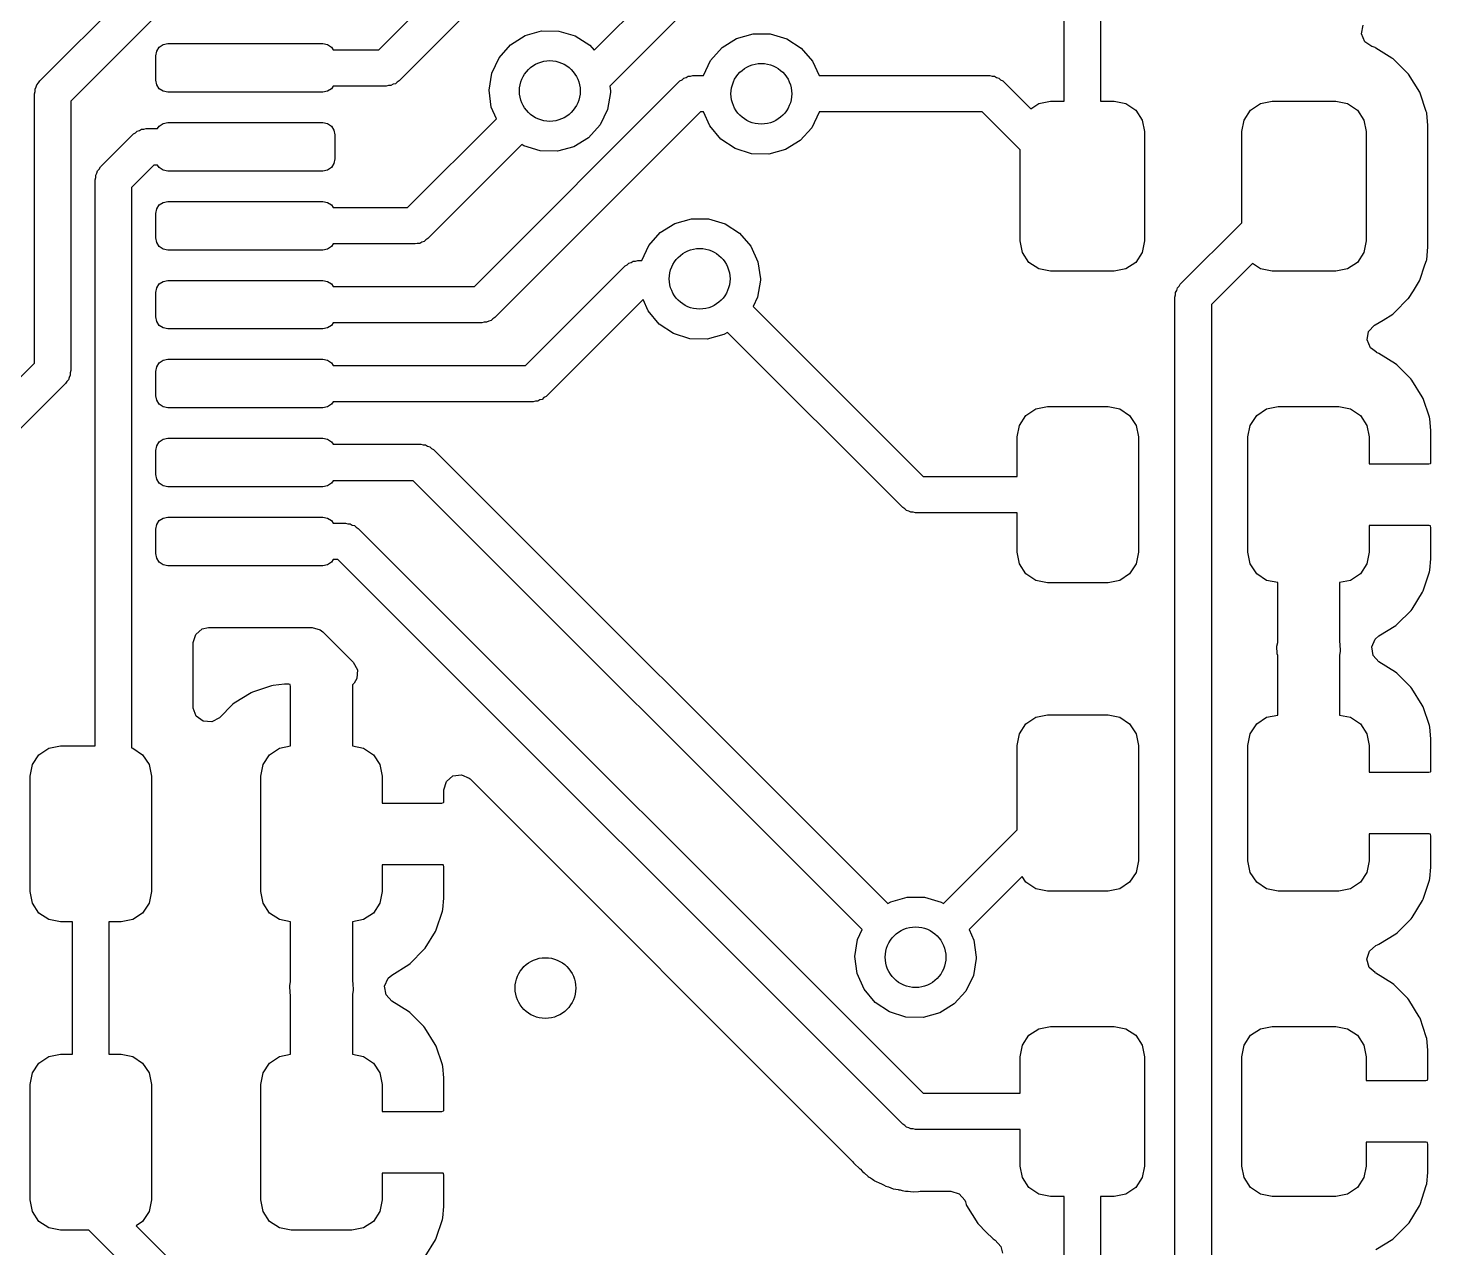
# Model space of a CAD drawing. Extents: x 64 to 233, y -134 to -59.
# Drawn here: x 166.68 to 178.23, y -124.06 to -114.01 of the extents above; entities that cross this region are included whole.
import ezdxf

# ---------------------------------------------------------------- set-up
doc = ezdxf.new("R2010")
doc.units = 0
doc.layers.add('BLACK', color=7, linetype='CONTINUOUS')

msp = doc.modelspace()

# ---------------------------------------------------------------- linework, layer by layer
at = {"layer": 'BLACK', "linetype": 'CONTINUOUS'}
for p, q in [((171.342, -114.196), (174.826, -110.712)), ((175.014, -110.949), (171.472, -114.49)), ((169.569, -114.191), (170.328, -113.432)), ((175.213, -114.616), (175.213, -113.476)), ((175.513, -113.476), (175.513, -114.616)), ((166.778, -114.448), (167.641, -113.585)), ((170.496, -113.688), (169.737, -114.447)), ((167.778, -113.872), (167.034, -114.616)), ((177.662, -114.059), (177.675, -113.989)), ((170.654, -114.15), (170.774, -114.075)), ((170.774, -114.075), (170.91, -114.036)), ((170.91, -114.036), (171.052, -114.037)), ((171.052, -114.037), (171.188, -114.077)), ((171.188, -114.077), (171.307, -114.154)), ((172.396, -114.173), (172.516, -114.098)), ((172.516, -114.098), (172.652, -114.059)), ((172.652, -114.059), (172.794, -114.059)), ((172.794, -114.059), (172.93, -114.1)), ((172.93, -114.1), (173.049, -114.177)), ((177.689, -114.125), (177.662, -114.059)), ((177.748, -114.165), (177.689, -114.125)), ((167.733, -114.241), (167.741, -114.203)), ((167.733, -114.441), (167.733, -114.241)), ((167.741, -114.203), (167.762, -114.17)), ((167.762, -114.17), (167.795, -114.149)), ((167.795, -114.149), (167.833, -114.141)), ((167.833, -114.141), (169.108, -114.141)), ((169.108, -114.141), (169.146, -114.149)), ((169.146, -114.149), (169.179, -114.17)), ((169.179, -114.17), (169.193, -114.191)), ((169.193, -114.191), (169.569, -114.191)), ((170.56, -114.257), (170.654, -114.15)), ((171.307, -114.154), (171.342, -114.196)), ((172.302, -114.279), (172.396, -114.173)), ((173.049, -114.177), (173.141, -114.285)), ((177.757, -114.168), (177.748, -114.165)), ((177.774, -114.174), (177.757, -114.168)), ((177.78, -114.178), (177.774, -114.174)), ((177.913, -114.26), (177.78, -114.178)), ((177.78, -114.178), (177.78, -114.178)), ((170.5, -114.385), (170.56, -114.257)), ((172.244, -114.404), (172.302, -114.279)), ((173.141, -114.285), (173.196, -114.404)), ((177.924, -114.267), (177.913, -114.26)), ((178.049, -114.392), (177.924, -114.267)), ((166.749, -114.498), (166.754, -114.479)), ((166.754, -114.479), (166.768, -114.465)), ((166.768, -114.465), (166.778, -114.448)), ((167.741, -114.479), (167.733, -114.441)), ((167.762, -114.512), (167.741, -114.479)), ((169.687, -114.476), (169.67, -114.486)), ((169.706, -114.471), (169.687, -114.476)), ((169.72, -114.457), (169.706, -114.471)), ((169.737, -114.447), (169.72, -114.457)), ((170.357, -116.141), (172.05, -114.448)), ((170.478, -114.525), (170.5, -114.385)), ((172.05, -114.448), (172.067, -114.438)), ((172.067, -114.438), (172.081, -114.424)), ((172.081, -114.424), (172.1, -114.419)), ((172.1, -114.419), (172.118, -114.409)), ((172.118, -114.409), (172.137, -114.409)), ((172.137, -114.409), (172.156, -114.404)), ((172.156, -114.404), (172.244, -114.404)), ((173.196, -114.404), (174.601, -114.404)), ((174.601, -114.404), (174.621, -114.409)), ((174.621, -114.409), (174.64, -114.409)), ((174.64, -114.409), (174.657, -114.419)), ((174.657, -114.419), (174.677, -114.424)), ((174.677, -114.424), (174.69, -114.438)), ((174.69, -114.438), (174.708, -114.448)), ((174.708, -114.448), (174.939, -114.679)), ((178.143, -114.542), (178.049, -114.392)), ((166.734, -114.554), (166.739, -114.535)), ((166.734, -116.772), (166.734, -114.554)), ((166.739, -114.515), (166.749, -114.498)), ((166.739, -114.535), (166.739, -114.515)), ((167.795, -114.533), (167.762, -114.512)), ((167.833, -114.541), (167.795, -114.533)), ((169.108, -114.541), (167.833, -114.541)), ((169.146, -114.533), (169.108, -114.541)), ((169.179, -114.512), (169.146, -114.533)), ((169.193, -114.491), (169.179, -114.512)), ((169.631, -114.491), (169.193, -114.491)), ((169.65, -114.486), (169.631, -114.491)), ((169.67, -114.486), (169.65, -114.486)), ((170.496, -114.665), (170.478, -114.525)), ((171.478, -114.543), (171.454, -114.683)), ((171.472, -114.49), (171.478, -114.531)), ((171.478, -114.531), (171.478, -114.543)), ((178.145, -114.549), (178.143, -114.542)), ((178.195, -114.7), (178.145, -114.549)), ((167.034, -114.616), (167.034, -116.834)), ((170.538, -114.759), (170.496, -114.665)), ((172.219, -114.704), (170.525, -116.397)), ((171.454, -114.683), (171.393, -114.811)), ((172.245, -114.704), (172.219, -114.704)), ((172.296, -114.818), (172.245, -114.704)), ((173.196, -114.706), (173.135, -114.834)), ((173.197, -114.704), (173.196, -114.706)), ((174.539, -114.704), (173.197, -114.704)), ((174.851, -115.016), (174.539, -114.704)), ((174.939, -114.679), (175.005, -114.635)), ((175.005, -114.635), (175.101, -114.616)), ((175.101, -114.616), (175.213, -114.616)), ((175.513, -114.616), (175.626, -114.616)), ((175.626, -114.616), (175.722, -114.635)), ((175.722, -114.635), (175.803, -114.689)), ((175.803, -114.689), (175.857, -114.77)), ((176.695, -114.77), (176.749, -114.689)), ((176.749, -114.689), (176.83, -114.635)), ((176.83, -114.635), (176.926, -114.616)), ((176.926, -114.616), (177.451, -114.616)), ((177.451, -114.616), (177.547, -114.635)), ((177.547, -114.635), (177.628, -114.689)), ((177.628, -114.689), (177.682, -114.77)), ((178.199, -114.71), (178.195, -114.7)), ((178.199, -114.717), (178.199, -114.71)), ((167.748, -114.841), (167.762, -114.82)), ((167.762, -114.82), (167.795, -114.799)), ((167.795, -114.799), (167.833, -114.791)), ((167.833, -114.791), (169.108, -114.791)), ((169.108, -114.791), (169.146, -114.799)), ((169.146, -114.799), (169.179, -114.82)), ((169.179, -114.82), (169.2, -114.853)), ((169.806, -115.491), (170.538, -114.759)), ((171.393, -114.811), (171.297, -114.916)), ((172.387, -114.927), (172.296, -114.818)), ((175.857, -114.77), (175.876, -114.866)), ((176.676, -114.866), (176.695, -114.77)), ((177.682, -114.77), (177.701, -114.866)), ((178.209, -114.812), (178.199, -114.717)), ((178.199, -114.717), (178.199, -114.717)), ((178.209, -114.816), (178.209, -114.812)), ((178.209, -115.816), (178.209, -114.816)), ((167.277, -115.157), (167.549, -114.885)), ((167.549, -114.885), (167.566, -114.875)), ((167.566, -114.875), (167.58, -114.861)), ((167.58, -114.861), (167.599, -114.856)), ((167.599, -114.856), (167.617, -114.846)), ((167.617, -114.846), (167.636, -114.846)), ((167.636, -114.846), (167.655, -114.841)), ((167.655, -114.841), (167.748, -114.841)), ((169.2, -114.853), (169.208, -114.891)), ((169.208, -114.891), (169.208, -115.091)), ((171.297, -114.916), (171.177, -114.99)), ((172.505, -115.005), (172.387, -114.927)), ((173.039, -114.939), (172.919, -115.013)), ((173.135, -114.834), (173.039, -114.939)), ((175.876, -114.866), (175.876, -115.766)), ((176.676, -115.616), (176.676, -114.866)), ((177.701, -114.866), (177.701, -115.766)), ((170.748, -114.973), (169.974, -115.747)), ((170.763, -114.982), (170.748, -114.973)), ((170.898, -115.025), (170.763, -114.982)), ((171.04, -115.027), (170.898, -115.025)), ((171.177, -114.99), (171.04, -115.027)), ((172.64, -115.048), (172.505, -115.005)), ((172.782, -115.05), (172.64, -115.048)), ((172.919, -115.013), (172.782, -115.05)), ((174.851, -115.766), (174.851, -115.016)), ((167.254, -115.188), (167.268, -115.174)), ((167.268, -115.174), (167.277, -115.157)), ((167.718, -115.141), (167.533, -115.325)), ((167.748, -115.141), (167.718, -115.141)), ((167.762, -115.162), (167.748, -115.141)), ((167.795, -115.183), (167.762, -115.162)), ((169.179, -115.162), (169.146, -115.183)), ((169.2, -115.129), (169.179, -115.162)), ((169.208, -115.091), (169.2, -115.129)), ((167.233, -115.263), (167.239, -115.244)), ((167.233, -119.925), (167.233, -115.263)), ((167.239, -115.224), (167.248, -115.207)), ((167.239, -115.244), (167.239, -115.224)), ((167.248, -115.207), (167.254, -115.188)), ((167.833, -115.191), (167.795, -115.183)), ((169.108, -115.191), (167.833, -115.191)), ((169.146, -115.183), (169.108, -115.191)), ((167.533, -115.325), (167.533, -119.942)), ((167.733, -115.541), (167.741, -115.503)), ((167.741, -115.503), (167.762, -115.47)), ((167.762, -115.47), (167.795, -115.449)), ((167.795, -115.449), (167.833, -115.441)), ((167.833, -115.441), (169.108, -115.441)), ((169.108, -115.441), (169.146, -115.449)), ((169.146, -115.449), (169.179, -115.47)), ((169.179, -115.47), (169.193, -115.491)), ((169.193, -115.491), (169.806, -115.491)), ((167.733, -115.741), (167.733, -115.541)), ((171.888, -115.697), (172.008, -115.622)), ((172.008, -115.622), (172.144, -115.583)), ((172.144, -115.583), (172.286, -115.583)), ((172.286, -115.583), (172.422, -115.624)), ((172.422, -115.624), (172.541, -115.701)), ((176.17, -116.122), (176.676, -115.616)), ((167.741, -115.779), (167.733, -115.741)), ((169.974, -115.747), (169.957, -115.757)), ((171.794, -115.803), (171.888, -115.697)), ((172.541, -115.701), (172.633, -115.809)), ((167.762, -115.812), (167.741, -115.779)), ((167.795, -115.833), (167.762, -115.812)), ((167.833, -115.841), (167.795, -115.833)), ((169.108, -115.841), (167.833, -115.841)), ((169.146, -115.833), (169.108, -115.841)), ((169.179, -115.812), (169.146, -115.833)), ((169.193, -115.791), (169.179, -115.812)), ((169.868, -115.791), (169.193, -115.791)), ((169.887, -115.786), (169.868, -115.791)), ((169.907, -115.786), (169.887, -115.786)), ((169.924, -115.776), (169.907, -115.786)), ((169.943, -115.771), (169.924, -115.776)), ((169.957, -115.757), (169.943, -115.771)), ((171.736, -115.928), (171.794, -115.803)), ((172.633, -115.809), (172.692, -115.938)), ((174.87, -115.862), (174.851, -115.766)), ((174.924, -115.943), (174.87, -115.862)), ((175.857, -115.862), (175.803, -115.943)), ((175.876, -115.766), (175.857, -115.862)), ((177.682, -115.862), (177.628, -115.943)), ((177.701, -115.766), (177.682, -115.862)), ((178.199, -115.921), (178.209, -115.816)), ((170.779, -116.791), (171.598, -115.972)), ((171.598, -115.972), (171.615, -115.962)), ((171.615, -115.962), (171.629, -115.948)), ((171.629, -115.948), (171.648, -115.943)), ((171.648, -115.943), (171.665, -115.933)), ((171.665, -115.933), (171.685, -115.933)), ((171.685, -115.933), (171.704, -115.928)), ((171.704, -115.928), (171.736, -115.928)), ((172.692, -115.938), (172.712, -116.078)), ((175.005, -115.997), (174.924, -115.943)), ((175.803, -115.943), (175.722, -115.997)), ((176.764, -115.953), (176.426, -116.291)), ((176.83, -115.997), (176.764, -115.953)), ((177.628, -115.943), (177.547, -115.997)), ((178.143, -116.089), (178.185, -115.963)), ((178.185, -115.963), (178.197, -115.927)), ((178.197, -115.927), (178.199, -115.921)), ((178.197, -115.927), (178.197, -115.927)), ((167.762, -116.12), (167.795, -116.099)), ((167.795, -116.099), (167.833, -116.091)), ((167.833, -116.091), (169.108, -116.091)), ((169.108, -116.091), (169.146, -116.099)), ((169.146, -116.099), (169.179, -116.12)), ((172.712, -116.09), (172.688, -116.23)), ((172.712, -116.078), (172.712, -116.09)), ((175.101, -116.016), (175.005, -115.997)), ((175.626, -116.016), (175.101, -116.016)), ((175.722, -115.997), (175.626, -116.016)), ((176.926, -116.016), (176.83, -115.997)), ((177.451, -116.016), (176.926, -116.016)), ((177.547, -115.997), (177.451, -116.016)), ((178.089, -116.176), (178.139, -116.095)), ((178.139, -116.095), (178.143, -116.089)), ((178.139, -116.095), (178.139, -116.095)), ((167.733, -116.191), (167.741, -116.153)), ((167.733, -116.391), (167.733, -116.191)), ((167.741, -116.153), (167.762, -116.12)), ((169.179, -116.12), (169.193, -116.141)), ((169.193, -116.141), (170.357, -116.141)), ((176.126, -116.228), (176.131, -116.209)), ((176.131, -116.19), (176.141, -116.173)), ((176.131, -116.209), (176.131, -116.19)), ((176.141, -116.173), (176.146, -116.153)), ((176.146, -116.153), (176.16, -116.14)), ((176.16, -116.14), (176.17, -116.122)), ((178.05, -116.239), (178.089, -116.176)), ((171.746, -116.248), (170.947, -117.047)), ((171.788, -116.342), (171.746, -116.248)), ((172.688, -116.23), (172.652, -116.306)), ((172.652, -116.306), (174.052, -117.706)), ((176.126, -124.563), (176.126, -116.228)), ((176.426, -116.291), (176.426, -124.501)), ((177.937, -116.353), (178.045, -116.244)), ((178.045, -116.244), (178.05, -116.239)), ((167.741, -116.429), (167.733, -116.391)), ((167.762, -116.462), (167.741, -116.429)), ((169.193, -116.441), (169.179, -116.462)), ((170.419, -116.441), (169.193, -116.441)), ((170.438, -116.436), (170.419, -116.441)), ((170.458, -116.436), (170.438, -116.436)), ((170.475, -116.426), (170.458, -116.436)), ((170.494, -116.421), (170.475, -116.426)), ((170.508, -116.407), (170.494, -116.421)), ((170.525, -116.397), (170.508, -116.407)), ((171.879, -116.451), (171.788, -116.342)), ((177.775, -116.458), (177.84, -116.418)), ((177.84, -116.418), (177.919, -116.368)), ((177.919, -116.368), (177.925, -116.364)), ((177.925, -116.364), (177.937, -116.353)), ((167.795, -116.483), (167.762, -116.462)), ((167.833, -116.491), (167.795, -116.483)), ((169.108, -116.491), (167.833, -116.491)), ((169.146, -116.483), (169.108, -116.491)), ((169.179, -116.462), (169.146, -116.483)), ((171.997, -116.529), (171.879, -116.451)), ((172.132, -116.572), (171.997, -116.529)), ((172.411, -116.537), (172.274, -116.574)), ((172.44, -116.519), (172.411, -116.537)), ((173.884, -117.962), (172.44, -116.519)), ((177.708, -116.582), (177.721, -116.512)), ((177.721, -116.512), (177.769, -116.46)), ((177.769, -116.46), (177.772, -116.459)), ((177.772, -116.459), (177.775, -116.458)), ((172.274, -116.574), (172.132, -116.572)), ((177.736, -116.647), (177.708, -116.582)), ((177.786, -116.682), (177.736, -116.647)), ((165.502, -118.004), (166.734, -116.772)), ((167.741, -116.803), (167.762, -116.77)), ((167.762, -116.77), (167.795, -116.749)), ((167.795, -116.749), (167.833, -116.741)), ((167.833, -116.741), (169.108, -116.741)), ((169.108, -116.741), (169.146, -116.749)), ((169.146, -116.749), (169.179, -116.77)), ((169.179, -116.77), (169.193, -116.791)), ((169.193, -116.791), (170.779, -116.791)), ((177.785, -116.684), (177.786, -116.682)), ((177.805, -116.693), (177.785, -116.684)), ((177.943, -116.778), (177.805, -116.693)), ((177.954, -116.787), (177.943, -116.778)), ((178.069, -116.902), (177.954, -116.787)), ((167.014, -116.909), (167, -116.923)), ((167.019, -116.89), (167.014, -116.909)), ((167.029, -116.873), (167.019, -116.89)), ((167.034, -116.834), (167.029, -116.853)), ((167.029, -116.853), (167.029, -116.873)), ((167.733, -116.841), (167.741, -116.803)), ((167.733, -117.041), (167.733, -116.841)), ((178.078, -116.913), (178.069, -116.902)), ((166.99, -116.94), (165.758, -118.172)), ((167, -116.923), (166.99, -116.94)), ((178.163, -117.051), (178.078, -116.913)), ((167.741, -117.079), (167.733, -117.041)), ((167.762, -117.112), (167.741, -117.079)), ((167.795, -117.133), (167.762, -117.112)), ((167.833, -117.141), (167.795, -117.133)), ((169.108, -117.141), (167.833, -117.141)), ((169.146, -117.133), (169.108, -117.141)), ((169.179, -117.112), (169.146, -117.133)), ((169.193, -117.091), (169.179, -117.112)), ((170.841, -117.091), (169.193, -117.091)), ((170.86, -117.086), (170.841, -117.091)), ((170.88, -117.086), (170.86, -117.086)), ((170.897, -117.076), (170.88, -117.086)), ((170.916, -117.071), (170.897, -117.076)), ((170.93, -117.057), (170.916, -117.071)), ((170.947, -117.047), (170.93, -117.057)), ((174.98, -117.15), (175.076, -117.131)), ((175.076, -117.131), (175.576, -117.131)), ((175.576, -117.131), (175.672, -117.15)), ((176.88, -117.15), (176.976, -117.131)), ((176.976, -117.131), (177.476, -117.131)), ((177.476, -117.131), (177.572, -117.15)), ((178.169, -117.064), (178.163, -117.051)), ((178.221, -117.218), (178.169, -117.064)), ((174.845, -117.285), (174.899, -117.204)), ((174.899, -117.204), (174.98, -117.15)), ((175.672, -117.15), (175.753, -117.204)), ((175.753, -117.204), (175.807, -117.285)), ((176.745, -117.285), (176.799, -117.204)), ((176.799, -117.204), (176.88, -117.15)), ((177.572, -117.15), (177.653, -117.204)), ((177.653, -117.204), (177.707, -117.285)), ((178.224, -117.232), (178.221, -117.218)), ((178.234, -117.327), (178.224, -117.232)), ((174.826, -117.381), (174.845, -117.285)), ((175.807, -117.285), (175.826, -117.381)), ((176.726, -117.381), (176.745, -117.285)), ((177.707, -117.285), (177.726, -117.381)), ((178.234, -117.334), (178.234, -117.327)), ((178.234, -117.588), (178.234, -117.334)), ((167.733, -117.491), (167.741, -117.453)), ((167.741, -117.453), (167.762, -117.42)), ((167.762, -117.42), (167.795, -117.399)), ((167.795, -117.399), (167.833, -117.391)), ((167.833, -117.391), (169.108, -117.391)), ((169.108, -117.391), (169.146, -117.399)), ((169.146, -117.399), (169.179, -117.42)), ((169.179, -117.42), (169.193, -117.441)), ((169.193, -117.441), (169.915, -117.441)), ((169.915, -117.441), (169.934, -117.446)), ((169.934, -117.446), (169.954, -117.446)), ((169.954, -117.446), (169.971, -117.456)), ((169.971, -117.456), (169.99, -117.461)), ((169.99, -117.461), (170.004, -117.475)), ((170.004, -117.475), (170.021, -117.485)), ((170.021, -117.485), (173.761, -121.225)), ((174.826, -117.706), (174.826, -117.381)), ((175.826, -117.381), (175.826, -118.331)), ((176.726, -118.331), (176.726, -117.381)), ((177.726, -117.381), (177.726, -117.602)), ((167.733, -117.691), (167.733, -117.491)), ((177.726, -117.602), (178.216, -117.602)), ((178.216, -117.602), (178.231, -117.598)), ((178.231, -117.598), (178.232, -117.596)), ((178.232, -117.596), (178.234, -117.588)), ((167.741, -117.729), (167.733, -117.691)), ((174.052, -117.706), (174.826, -117.706)), ((167.762, -117.762), (167.741, -117.729)), ((167.795, -117.783), (167.762, -117.762)), ((167.833, -117.791), (167.795, -117.783)), ((169.108, -117.791), (167.833, -117.791)), ((169.146, -117.783), (169.108, -117.791)), ((169.179, -117.762), (169.146, -117.783)), ((169.193, -117.741), (169.179, -117.762)), ((169.853, -117.741), (169.193, -117.741)), ((173.55, -121.438), (169.853, -117.741)), ((167.762, -118.07), (167.795, -118.049)), ((167.795, -118.049), (167.833, -118.041)), ((167.833, -118.041), (169.108, -118.041)), ((169.108, -118.041), (169.146, -118.049)), ((169.146, -118.049), (169.179, -118.07)), ((173.901, -117.972), (173.884, -117.962)), ((173.915, -117.986), (173.901, -117.972)), ((173.934, -117.991), (173.915, -117.986)), ((173.951, -118.001), (173.934, -117.991)), ((173.971, -118.001), (173.951, -118.001)), ((173.99, -118.006), (173.971, -118.001)), ((174.826, -118.006), (173.99, -118.006)), ((174.826, -118.331), (174.826, -118.006)), ((167.733, -118.141), (167.741, -118.103)), ((167.733, -118.341), (167.733, -118.141)), ((167.741, -118.103), (167.762, -118.07)), ((169.179, -118.07), (169.193, -118.091)), ((169.193, -118.091), (169.295, -118.091)), ((169.295, -118.091), (169.314, -118.096)), ((169.314, -118.096), (169.334, -118.096)), ((169.334, -118.096), (169.351, -118.106)), ((169.351, -118.106), (169.37, -118.111)), ((169.37, -118.111), (169.384, -118.125)), ((169.384, -118.125), (169.401, -118.135)), ((169.401, -118.135), (174.052, -122.786)), ((177.726, -118.11), (177.726, -118.331)), ((178.22, -118.11), (177.726, -118.11)), ((178.228, -118.112), (178.22, -118.11)), ((178.23, -118.113), (178.228, -118.112)), ((178.234, -118.128), (178.23, -118.113)), ((178.234, -118.378), (178.234, -118.128)), ((167.741, -118.379), (167.733, -118.341)), ((167.762, -118.412), (167.741, -118.379)), ((167.795, -118.433), (167.762, -118.412)), ((169.179, -118.412), (169.146, -118.433)), ((169.193, -118.391), (169.179, -118.412)), ((169.233, -118.391), (169.193, -118.391)), ((173.884, -123.042), (169.233, -118.391)), ((174.845, -118.427), (174.826, -118.331)), ((175.826, -118.331), (175.807, -118.427)), ((176.745, -118.427), (176.726, -118.331)), ((177.726, -118.331), (177.707, -118.427)), ((178.224, -118.479), (178.234, -118.385)), ((178.234, -118.385), (178.234, -118.378)), ((167.833, -118.441), (167.795, -118.433)), ((169.108, -118.441), (167.833, -118.441)), ((169.146, -118.433), (169.108, -118.441)), ((174.899, -118.508), (174.845, -118.427)), ((174.98, -118.562), (174.899, -118.508)), ((175.753, -118.508), (175.672, -118.562)), ((175.807, -118.427), (175.753, -118.508)), ((176.799, -118.508), (176.745, -118.427)), ((176.88, -118.562), (176.799, -118.508)), ((177.653, -118.508), (177.572, -118.562)), ((177.707, -118.427), (177.653, -118.508)), ((178.17, -118.647), (178.221, -118.492)), ((178.221, -118.492), (178.224, -118.479)), ((175.076, -118.581), (174.98, -118.562)), ((175.576, -118.581), (175.076, -118.581)), ((175.672, -118.562), (175.576, -118.581)), ((176.972, -118.58), (176.88, -118.562)), ((176.972, -119.075), (176.972, -118.58)), ((177.572, -118.562), (177.48, -118.58)), ((177.48, -118.58), (177.48, -119.071)), ((178.079, -118.798), (178.164, -118.66)), ((178.164, -118.66), (178.17, -118.647)), ((177.955, -118.924), (178.07, -118.809)), ((178.07, -118.809), (178.079, -118.798)), ((168.062, -119.007), (168.116, -118.961)), ((168.116, -118.961), (168.168, -118.95)), ((168.168, -118.95), (168.77, -118.949)), ((168.77, -118.949), (169.02, -118.949)), ((169.02, -118.949), (169.088, -118.97)), ((169.088, -118.97), (169.109, -118.986)), ((169.109, -118.986), (169.36, -119.237)), ((177.805, -119.019), (177.944, -118.933)), ((177.944, -118.933), (177.955, -118.924)), ((168.042, -119.075), (168.062, -119.007)), ((168.042, -119.605), (168.042, -119.075)), ((176.966, -119.105), (176.972, -119.075)), ((176.968, -119.167), (176.966, -119.105)), ((177.48, -119.071), (177.484, -119.085)), ((177.484, -119.085), (177.486, -119.147)), ((177.746, -119.11), (177.774, -119.045)), ((177.774, -119.045), (177.805, -119.019)), ((176.972, -119.181), (176.968, -119.167)), ((176.972, -119.672), (176.972, -119.181)), ((177.486, -119.147), (177.48, -119.177)), ((177.48, -119.177), (177.48, -119.672)), ((177.758, -119.181), (177.746, -119.11)), ((177.805, -119.233), (177.758, -119.181)), ((169.36, -119.237), (169.394, -119.299)), ((169.394, -119.299), (169.389, -119.37)), ((177.943, -119.318), (177.805, -119.233)), ((177.954, -119.327), (177.943, -119.318)), ((178.069, -119.442), (177.954, -119.327)), ((168.685, -119.43), (168.531, -119.482)), ((168.699, -119.427), (168.685, -119.43)), ((168.794, -119.417), (168.699, -119.427)), ((168.801, -119.417), (168.794, -119.417)), ((168.83, -119.417), (168.801, -119.417)), ((168.838, -119.419), (168.83, -119.417)), ((168.84, -119.42), (168.838, -119.419)), ((168.844, -119.435), (168.84, -119.42)), ((168.844, -119.926), (168.844, -119.435)), ((169.354, -119.423), (169.352, -119.431)), ((169.352, -119.431), (169.352, -119.926)), ((169.366, -119.409), (169.354, -119.423)), ((169.389, -119.37), (169.366, -119.409)), ((178.078, -119.453), (178.069, -119.442)), ((168.518, -119.488), (168.38, -119.573)), ((168.531, -119.482), (168.518, -119.488)), ((178.163, -119.591), (178.078, -119.453)), ((168.042, -119.614), (168.042, -119.605)), ((168.067, -119.681), (168.042, -119.614)), ((168.124, -119.723), (168.067, -119.681)), ((168.369, -119.582), (168.257, -119.694)), ((168.38, -119.573), (168.369, -119.582)), ((174.98, -119.69), (175.076, -119.671)), ((175.076, -119.671), (175.576, -119.671)), ((175.576, -119.671), (175.672, -119.69)), ((176.88, -119.69), (176.972, -119.672)), ((177.48, -119.672), (177.572, -119.69)), ((178.169, -119.604), (178.163, -119.591)), ((178.221, -119.758), (178.169, -119.604)), ((168.195, -119.728), (168.124, -119.723)), ((168.257, -119.694), (168.195, -119.728)), ((174.845, -119.825), (174.899, -119.744)), ((174.899, -119.744), (174.98, -119.69)), ((175.672, -119.69), (175.753, -119.744)), ((175.753, -119.744), (175.807, -119.825)), ((176.745, -119.825), (176.799, -119.744)), ((176.799, -119.744), (176.88, -119.69)), ((177.572, -119.69), (177.653, -119.744)), ((177.653, -119.744), (177.707, -119.825)), ((178.224, -119.772), (178.221, -119.758)), ((178.234, -119.867), (178.224, -119.772)), ((174.826, -119.921), (174.845, -119.825)), ((175.807, -119.825), (175.826, -119.921)), ((176.726, -119.921), (176.745, -119.825)), ((177.707, -119.825), (177.726, -119.921)), ((178.234, -119.874), (178.234, -119.867)), ((178.234, -120.128), (178.234, -119.874)), ((166.717, -120.079), (166.771, -119.998)), ((166.771, -119.998), (166.852, -119.944)), ((166.852, -119.944), (166.948, -119.925)), ((166.948, -119.925), (167.233, -119.925)), ((167.533, -119.942), (167.544, -119.944)), ((167.544, -119.944), (167.625, -119.998)), ((167.625, -119.998), (167.679, -120.079)), ((168.617, -120.079), (168.671, -119.998)), ((168.671, -119.998), (168.752, -119.944)), ((168.752, -119.944), (168.844, -119.926)), ((169.352, -119.926), (169.444, -119.944)), ((169.444, -119.944), (169.525, -119.998)), ((169.525, -119.998), (169.579, -120.079)), ((174.826, -120.618), (174.826, -119.921)), ((175.826, -119.921), (175.826, -120.871)), ((176.726, -120.871), (176.726, -119.921)), ((177.726, -119.921), (177.726, -120.142)), ((166.698, -120.175), (166.717, -120.079)), ((167.679, -120.079), (167.698, -120.175)), ((168.598, -120.175), (168.617, -120.079)), ((169.579, -120.079), (169.598, -120.175)), ((177.726, -120.142), (178.216, -120.142)), ((178.216, -120.142), (178.231, -120.138)), ((178.231, -120.138), (178.232, -120.136)), ((178.232, -120.136), (178.234, -120.128)), ((166.698, -121.125), (166.698, -120.175)), ((167.698, -120.175), (167.698, -121.125)), ((168.598, -121.125), (168.598, -120.175)), ((169.598, -120.175), (169.598, -120.396)), ((170.106, -120.287), (170.126, -120.219)), ((170.126, -120.219), (170.18, -120.173)), ((170.18, -120.173), (170.25, -120.163)), ((170.25, -120.163), (170.315, -120.192)), ((170.315, -120.192), (170.321, -120.198)), ((170.321, -120.198), (173.466, -123.344)), ((170.106, -120.382), (170.106, -120.287)), ((169.598, -120.396), (170.088, -120.396)), ((170.088, -120.396), (170.103, -120.392)), ((170.103, -120.392), (170.104, -120.39)), ((170.104, -120.39), (170.106, -120.382)), ((174.219, -121.225), (174.826, -120.618)), ((178.22, -120.65), (177.726, -120.65)), ((177.726, -120.65), (177.726, -120.871)), ((178.228, -120.652), (178.22, -120.65)), ((178.23, -120.653), (178.228, -120.652)), ((178.234, -120.668), (178.23, -120.653)), ((178.234, -120.918), (178.234, -120.668)), ((169.598, -120.904), (169.598, -121.125)), ((170.092, -120.904), (169.598, -120.904)), ((170.1, -120.906), (170.092, -120.904)), ((170.102, -120.907), (170.1, -120.906)), ((170.106, -120.922), (170.102, -120.907)), ((170.106, -121.172), (170.106, -120.922)), ((175.826, -120.871), (175.807, -120.967)), ((176.745, -120.967), (176.726, -120.871)), ((177.726, -120.871), (177.707, -120.967)), ((178.224, -121.019), (178.234, -120.925)), ((178.234, -120.925), (178.234, -120.918)), ((174.868, -121), (174.43, -121.438)), ((174.899, -121.048), (174.868, -121)), ((174.98, -121.102), (174.899, -121.048)), ((175.753, -121.048), (175.672, -121.102)), ((175.807, -120.967), (175.753, -121.048)), ((176.799, -121.048), (176.745, -120.967)), ((176.88, -121.102), (176.799, -121.048)), ((177.653, -121.048), (177.572, -121.102)), ((177.707, -120.967), (177.653, -121.048)), ((178.17, -121.187), (178.221, -121.032)), ((178.221, -121.032), (178.224, -121.019)), ((166.717, -121.221), (166.698, -121.125)), ((167.698, -121.125), (167.679, -121.221)), ((168.617, -121.221), (168.598, -121.125)), ((169.598, -121.125), (169.579, -121.221)), ((170.096, -121.273), (170.106, -121.179)), ((170.106, -121.179), (170.106, -121.172)), ((173.786, -121.21), (173.922, -121.171)), ((173.922, -121.171), (174.064, -121.171)), ((174.064, -121.171), (174.2, -121.212)), ((175.076, -121.121), (174.98, -121.102)), ((175.576, -121.121), (175.076, -121.121)), ((175.672, -121.102), (175.576, -121.121)), ((176.976, -121.121), (176.88, -121.102)), ((177.476, -121.121), (176.976, -121.121)), ((177.572, -121.102), (177.476, -121.121)), ((166.771, -121.302), (166.717, -121.221)), ((167.679, -121.221), (167.625, -121.302)), ((168.671, -121.302), (168.617, -121.221)), ((169.579, -121.221), (169.525, -121.302)), ((170.042, -121.441), (170.093, -121.286)), ((170.093, -121.286), (170.096, -121.273)), ((173.761, -121.225), (173.786, -121.21)), ((174.2, -121.212), (174.219, -121.225)), ((178.079, -121.338), (178.164, -121.2)), ((178.164, -121.2), (178.17, -121.187)), ((166.852, -121.356), (166.771, -121.302)), ((166.948, -121.375), (166.852, -121.356)), ((167.048, -121.375), (166.948, -121.375)), ((167.048, -122.465), (167.048, -121.375)), ((167.448, -121.375), (167.348, -121.375)), ((167.348, -121.375), (167.348, -122.465)), ((167.544, -121.356), (167.448, -121.375)), ((167.625, -121.302), (167.544, -121.356)), ((168.752, -121.356), (168.671, -121.302)), ((168.844, -121.374), (168.752, -121.356)), ((168.844, -121.869), (168.844, -121.374)), ((169.444, -121.356), (169.352, -121.374)), ((169.352, -121.374), (169.352, -121.865)), ((169.525, -121.302), (169.444, -121.356)), ((177.955, -121.464), (178.07, -121.349)), ((178.07, -121.349), (178.079, -121.338)), ((169.951, -121.592), (170.036, -121.454)), ((170.036, -121.454), (170.042, -121.441)), ((173.49, -121.66), (173.512, -121.52)), ((173.512, -121.52), (173.55, -121.438)), ((174.43, -121.438), (174.47, -121.526)), ((174.47, -121.526), (174.49, -121.666)), ((177.806, -121.558), (177.944, -121.473)), ((177.944, -121.473), (177.955, -121.464)), ((169.827, -121.718), (169.942, -121.603)), ((169.942, -121.603), (169.951, -121.592)), ((177.707, -121.683), (177.727, -121.615)), ((177.727, -121.615), (177.781, -121.569)), ((177.781, -121.569), (177.793, -121.564)), ((177.793, -121.564), (177.806, -121.558)), ((169.677, -121.813), (169.816, -121.727)), ((169.816, -121.727), (169.827, -121.718)), ((173.508, -121.8), (173.49, -121.66)), ((174.49, -121.678), (174.466, -121.818)), ((174.49, -121.666), (174.49, -121.678)), ((177.726, -121.751), (177.707, -121.683)), ((177.774, -121.793), (177.726, -121.751)), ((168.838, -121.899), (168.844, -121.869)), ((169.352, -121.865), (169.356, -121.879)), ((169.618, -121.904), (169.646, -121.839)), ((169.646, -121.839), (169.677, -121.813)), ((173.566, -121.93), (173.508, -121.8)), ((174.466, -121.818), (174.405, -121.946)), ((177.774, -121.794), (177.774, -121.793)), ((177.779, -121.798), (177.774, -121.794)), ((177.78, -121.798), (177.779, -121.798)), ((177.918, -121.883), (177.78, -121.798)), ((177.78, -121.798), (177.78, -121.798)), ((168.84, -121.961), (168.838, -121.899)), ((168.844, -121.975), (168.84, -121.961)), ((168.844, -122.466), (168.844, -121.975)), ((169.358, -121.941), (169.352, -121.971)), ((169.352, -121.971), (169.352, -122.466)), ((169.356, -121.879), (169.358, -121.941)), ((169.63, -121.975), (169.618, -121.904)), ((169.677, -122.027), (169.63, -121.975)), ((173.657, -122.039), (173.566, -121.93)), ((174.405, -121.946), (174.309, -122.051)), ((177.929, -121.892), (177.918, -121.883)), ((178.044, -122.007), (177.929, -121.892)), ((169.815, -122.112), (169.677, -122.027)), ((173.775, -122.117), (173.657, -122.039)), ((174.309, -122.051), (174.189, -122.125)), ((178.053, -122.018), (178.044, -122.007)), ((178.138, -122.156), (178.053, -122.018)), ((169.826, -122.121), (169.815, -122.112)), ((169.941, -122.236), (169.826, -122.121)), ((173.91, -122.16), (173.775, -122.117)), ((174.052, -122.162), (173.91, -122.16)), ((174.189, -122.125), (174.052, -122.162)), ((178.144, -122.169), (178.138, -122.156)), ((178.196, -122.323), (178.144, -122.169)), ((169.95, -122.247), (169.941, -122.236)), ((170.035, -122.385), (169.95, -122.247)), ((174.87, -122.39), (174.924, -122.309)), ((174.924, -122.309), (175.005, -122.255)), ((175.005, -122.255), (175.101, -122.236)), ((175.101, -122.236), (175.626, -122.236)), ((175.626, -122.236), (175.722, -122.255)), ((175.722, -122.255), (175.803, -122.309)), ((175.803, -122.309), (175.857, -122.39)), ((176.695, -122.39), (176.749, -122.309)), ((176.749, -122.309), (176.83, -122.255)), ((176.83, -122.255), (176.926, -122.236)), ((176.926, -122.236), (177.451, -122.236)), ((177.451, -122.236), (177.547, -122.255)), ((177.547, -122.255), (177.628, -122.309)), ((177.628, -122.309), (177.682, -122.39)), ((178.199, -122.337), (178.196, -122.323)), ((178.209, -122.432), (178.199, -122.337)), ((170.041, -122.398), (170.035, -122.385)), ((170.093, -122.552), (170.041, -122.398)), ((174.851, -122.486), (174.87, -122.39)), ((175.857, -122.39), (175.876, -122.486)), ((176.676, -122.486), (176.695, -122.39)), ((177.682, -122.39), (177.701, -122.486)), ((178.209, -122.439), (178.209, -122.432)), ((178.209, -122.668), (178.209, -122.439)), ((166.717, -122.619), (166.771, -122.538)), ((166.771, -122.538), (166.852, -122.484)), ((166.852, -122.484), (166.948, -122.465)), ((166.948, -122.465), (167.048, -122.465)), ((167.348, -122.465), (167.448, -122.465)), ((167.448, -122.465), (167.544, -122.484)), ((167.544, -122.484), (167.625, -122.538)), ((167.625, -122.538), (167.679, -122.619)), ((168.617, -122.619), (168.671, -122.538)), ((168.671, -122.538), (168.752, -122.484)), ((168.752, -122.484), (168.844, -122.466)), ((169.352, -122.466), (169.444, -122.484)), ((169.444, -122.484), (169.525, -122.538)), ((169.525, -122.538), (169.579, -122.619)), ((170.096, -122.566), (170.093, -122.552)), ((170.106, -122.661), (170.096, -122.566)), ((174.851, -122.786), (174.851, -122.486)), ((175.876, -122.486), (175.876, -123.386)), ((176.676, -123.386), (176.676, -122.486)), ((177.701, -122.486), (177.701, -122.682)), ((166.698, -122.715), (166.717, -122.619)), ((167.679, -122.619), (167.698, -122.715)), ((168.598, -122.715), (168.617, -122.619)), ((169.579, -122.619), (169.598, -122.715)), ((170.106, -122.668), (170.106, -122.661)), ((170.106, -122.922), (170.106, -122.668)), ((177.701, -122.682), (178.191, -122.682)), ((178.191, -122.682), (178.206, -122.678)), ((178.206, -122.678), (178.207, -122.676)), ((178.207, -122.676), (178.209, -122.668)), ((166.698, -123.665), (166.698, -122.715)), ((167.698, -122.715), (167.698, -123.665)), ((168.598, -123.665), (168.598, -122.715)), ((169.598, -122.715), (169.598, -122.936)), ((174.052, -122.786), (174.851, -122.786)), ((169.598, -122.936), (170.088, -122.936)), ((170.088, -122.936), (170.103, -122.932)), ((170.103, -122.932), (170.104, -122.93)), ((170.104, -122.93), (170.106, -122.922)), ((173.901, -123.052), (173.884, -123.042)), ((173.915, -123.066), (173.901, -123.052)), ((173.934, -123.071), (173.915, -123.066)), ((173.951, -123.081), (173.934, -123.071)), ((173.971, -123.081), (173.951, -123.081)), ((173.99, -123.086), (173.971, -123.081)), ((174.851, -123.086), (173.99, -123.086)), ((174.851, -123.386), (174.851, -123.086)), ((178.195, -123.19), (177.701, -123.19)), ((177.701, -123.19), (177.701, -123.386)), ((178.203, -123.192), (178.195, -123.19)), ((178.205, -123.193), (178.203, -123.192)), ((178.209, -123.208), (178.205, -123.193)), ((178.209, -123.433), (178.209, -123.208)), ((173.466, -123.344), (173.474, -123.352)), ((173.474, -123.352), (173.479, -123.359)), ((173.479, -123.359), (173.484, -123.365)), ((173.484, -123.365), (173.484, -123.365)), ((173.484, -123.365), (173.53, -123.408)), ((170.092, -123.444), (169.598, -123.444)), ((169.598, -123.444), (169.598, -123.665)), ((170.1, -123.446), (170.092, -123.444)), ((170.102, -123.447), (170.1, -123.446)), ((170.106, -123.462), (170.102, -123.447)), ((170.106, -123.712), (170.106, -123.462)), ((173.53, -123.408), (173.533, -123.41)), ((173.533, -123.41), (173.554, -123.431)), ((173.554, -123.431), (173.557, -123.434)), ((173.557, -123.434), (173.566, -123.441)), ((173.566, -123.441), (173.6, -123.473)), ((173.6, -123.473), (173.607, -123.477)), ((173.607, -123.477), (173.607, -123.477)), ((173.607, -123.477), (173.619, -123.483)), ((173.619, -123.483), (173.635, -123.494)), ((173.635, -123.494), (173.645, -123.502)), ((174.87, -123.482), (174.851, -123.386)), ((174.924, -123.563), (174.87, -123.482)), ((175.857, -123.482), (175.803, -123.563)), ((175.876, -123.386), (175.857, -123.482)), ((176.695, -123.482), (176.676, -123.386)), ((176.749, -123.563), (176.695, -123.482)), ((177.682, -123.482), (177.628, -123.563)), ((177.701, -123.386), (177.682, -123.482)), ((178.199, -123.534), (178.209, -123.44)), ((178.209, -123.44), (178.209, -123.433)), ((173.645, -123.502), (173.652, -123.507)), ((173.652, -123.507), (173.659, -123.51)), ((173.659, -123.51), (173.659, -123.51)), ((173.659, -123.51), (173.695, -123.526)), ((173.695, -123.526), (173.705, -123.531)), ((173.705, -123.531), (173.725, -123.542)), ((173.725, -123.542), (173.746, -123.553)), ((173.746, -123.553), (173.766, -123.558)), ((173.766, -123.558), (173.785, -123.565)), ((173.785, -123.565), (173.805, -123.573)), ((173.805, -123.573), (173.849, -123.58)), ((173.849, -123.58), (173.85, -123.581)), ((173.85, -123.581), (173.862, -123.583)), ((173.862, -123.583), (173.88, -123.588)), ((173.88, -123.588), (173.907, -123.594)), ((173.907, -123.594), (173.928, -123.594)), ((173.928, -123.594), (173.948, -123.596)), ((173.948, -123.596), (173.969, -123.599)), ((173.969, -123.599), (174.015, -123.595)), ((174.015, -123.595), (174.027, -123.594)), ((174.027, -123.594), (174.28, -123.594)), ((174.28, -123.594), (174.348, -123.615)), ((175.005, -123.617), (174.924, -123.563)), ((175.803, -123.563), (175.722, -123.617)), ((176.83, -123.617), (176.749, -123.563)), ((177.628, -123.563), (177.547, -123.617)), ((178.145, -123.702), (178.196, -123.547)), ((178.196, -123.547), (178.199, -123.534)), ((166.717, -123.761), (166.698, -123.665)), ((167.698, -123.665), (167.679, -123.761)), ((168.617, -123.761), (168.598, -123.665)), ((169.598, -123.665), (169.579, -123.761)), ((170.096, -123.813), (170.106, -123.719)), ((170.106, -123.719), (170.106, -123.712)), ((174.348, -123.615), (174.395, -123.668)), ((174.395, -123.668), (174.4, -123.681)), ((174.4, -123.681), (174.407, -123.703)), ((174.407, -123.703), (174.407, -123.703)), ((174.407, -123.703), (174.409, -123.71)), ((174.409, -123.71), (174.503, -123.86)), ((175.101, -123.636), (175.005, -123.617)), ((175.213, -123.636), (175.101, -123.636)), ((175.213, -124.776), (175.213, -123.636)), ((175.626, -123.636), (175.513, -123.636)), ((175.513, -123.636), (175.513, -124.776)), ((175.722, -123.617), (175.626, -123.636)), ((176.926, -123.636), (176.83, -123.617)), ((177.451, -123.636), (176.926, -123.636)), ((177.547, -123.617), (177.451, -123.636)), ((178.054, -123.853), (178.139, -123.715)), ((178.139, -123.715), (178.145, -123.702)), ((166.771, -123.842), (166.717, -123.761)), ((166.852, -123.896), (166.771, -123.842)), ((167.625, -123.842), (167.571, -123.878)), ((167.679, -123.761), (167.625, -123.842)), ((168.671, -123.842), (168.617, -123.761)), ((168.752, -123.896), (168.671, -123.842)), ((169.525, -123.842), (169.444, -123.896)), ((169.579, -123.761), (169.525, -123.842)), ((170.042, -123.981), (170.093, -123.826)), ((170.093, -123.826), (170.096, -123.813)), ((166.948, -123.915), (166.852, -123.896)), ((167.183, -123.915), (166.948, -123.915)), ((168.773, -125.505), (167.183, -123.915)), ((167.571, -123.878), (168.867, -125.174)), ((168.848, -123.915), (168.752, -123.896)), ((169.348, -123.915), (168.848, -123.915)), ((169.444, -123.896), (169.348, -123.915)), ((174.503, -123.86), (174.508, -123.866)), ((174.508, -123.866), (174.569, -123.927)), ((174.569, -123.927), (174.628, -123.985)), ((177.93, -123.979), (178.045, -123.864)), ((178.045, -123.864), (178.054, -123.853)), ((169.951, -124.132), (170.036, -123.994)), ((170.036, -123.994), (170.042, -123.981)), ((174.628, -123.985), (174.645, -123.996)), ((174.645, -123.996), (174.693, -124.049)), ((174.693, -124.049), (174.705, -124.103)), ((177.781, -124.073), (177.919, -123.988)), ((177.919, -123.988), (177.93, -123.979))]:
    msp.add_line(p, q, dxfattribs=at)
at = {"layer": 'BLACK'}
for centre in [(170.978, -114.531), (172.72, -114.554), (172.212, -116.078), (173.99, -121.666), (170.942, -121.92)]:
    msp.add_circle(centre, 0.25, dxfattribs=at)

doc.saveas('drawing.dxf')
